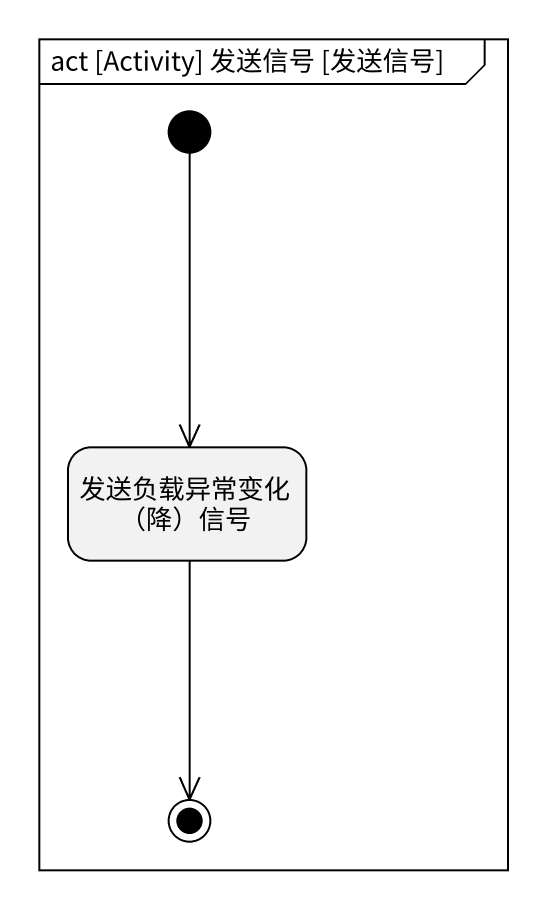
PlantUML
@startuml
mainframe act [Activity] 发送信号 [发送信号]
hide empty description
state "发送负载异常变化（降）信号" as 发送负载异常变化_降_信号
[*] --> 发送负载异常变化_降_信号
发送负载异常变化_降_信号 --> [*]
@enduml
